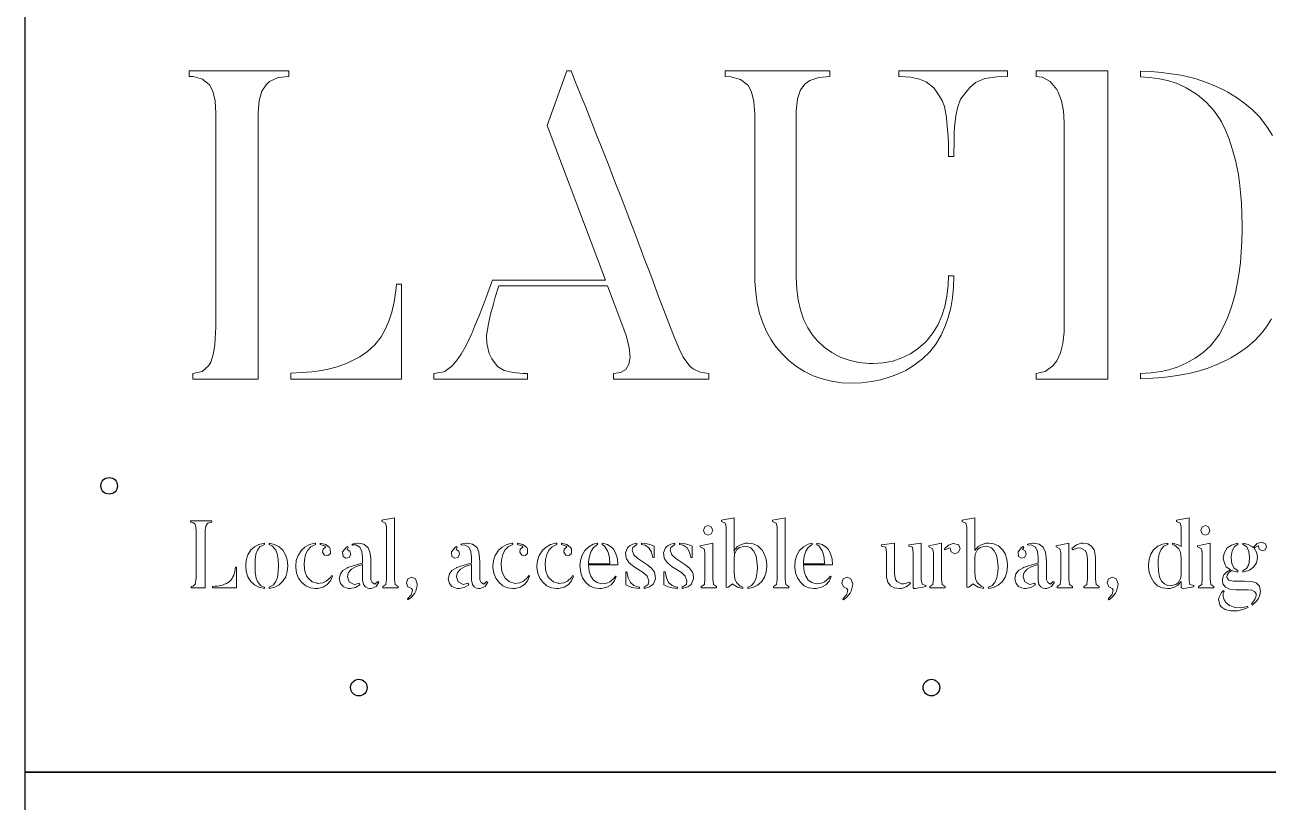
# Model space of a CAD drawing. Header units: millimetres. Extents: x 3735 to 5333, y 3252 to 4770.
# Drawn here: x 4539.8 to 4930.7, y 4275.5 to 4519.9 of the extents above; entities that cross this region are included whole.
import ezdxf

# ---------------------------------------------------------------- set-up
doc = ezdxf.new("R2010")
doc.units = ezdxf.units.MM
doc.layers.get('0').update_dxf_attribs({"color": 18, "true_color": 0x000000})
doc.layers.add('ext', color=18, linetype='Continuous', true_color=0x000000)
doc.layers.add('MASHARAB', color=6, linetype='Continuous', true_color=0xff00ff)

msp = doc.modelspace()

# ---------------------------------------------------------------- linework, layer by layer
at = {"color": 6, "lineweight": 0, "true_color": 0xff00ff}
for points in [[(4622.82, 4505.52), (4591.55, 4505.52), (4591.55, 4503.72), (4592.74, 4503.66), (4595.73, 4502.87), (4597.9, 4501.1), (4598.91, 4499.08), (4599.64, 4496.03), (4599.85, 4492.15), (4599.85, 4424.92), (4599.82, 4423.05), (4599.58, 4419.36), (4599.06, 4416.31), (4598.27, 4413.89), (4597.72, 4412.86), (4595.61, 4410.96), (4592.62, 4410.32), (4592.62, 4408.52), (4613.17, 4408.52), (4613.17, 4491.48), (4613.2, 4492.3), (4613.53, 4496.12), (4614.36, 4499.05), (4615.7, 4501.1), (4616.8, 4502.11), (4619.43, 4503.33), (4622.82, 4503.72)], [(4697.84, 4408.52), (4697.84, 4410.32), (4696.55, 4410.29), (4693.32, 4410.57), (4690.57, 4411.27), (4688.4, 4412.49), (4686.63, 4414.87), (4685.87, 4416.64), (4685.04, 4419.7), (4684.98, 4422.29), (4685.56, 4425.89), (4686.26, 4429.01), (4687.03, 4431.82), (4687.73, 4434.32), (4688.86, 4437.86), (4723.03, 4437.86), (4727.51, 4425.89), (4728.95, 4421.92), (4729.84, 4418.38), (4730.11, 4415.48), (4729.74, 4413.22), (4728.77, 4411.6), (4727.12, 4410.63), (4724.86, 4410.32), (4724.86, 4408.52), (4754.93, 4408.52), (4754.93, 4410.32), (4752.15, 4410.72), (4749.93, 4411.82), (4749.04, 4412.49), (4747.03, 4415.15), (4746.84, 4415.45), (4745.53, 4418.11), (4744.12, 4421.47), (4739.51, 4433.47), (4738.78, 4435.39), (4737.87, 4437.8), (4736.92, 4440.37), (4735.88, 4443.11), (4734.78, 4445.98), (4733.62, 4449.04), (4732.43, 4452.21), (4731.15, 4455.57), (4729.84, 4459.05), (4728.43, 4462.72), (4726.96, 4466.53), (4725.87, 4469.34), (4724.61, 4472.55), (4723.39, 4475.72), (4722.14, 4478.84), (4720.92, 4481.95), (4719.7, 4485.04), (4718.51, 4488.06), (4717.32, 4491.05), (4716.16, 4494.01), (4714.97, 4496.94), (4713.84, 4499.85), (4712.68, 4502.69), (4711.55, 4505.52), (4710.23, 4505.52), (4704.03, 4488.3), (4722.35, 4439.66), (4686.91, 4439.66), (4686.26, 4437.99), (4684.95, 4434.47), (4683.7, 4431.21), (4682.54, 4428.24), (4681.44, 4425.56), (4680.43, 4423.12), (4680.22, 4422.66), (4678.54, 4419.15), (4676.98, 4416.37), (4675.55, 4414.32), (4674.08, 4412.64), (4672, 4410.99), (4671.58, 4410.81), (4668.43, 4410.32), (4668.43, 4408.52)], [(4789.44, 4503.42), (4792.92, 4503.72), (4792.92, 4505.52), (4760.06, 4505.52), (4760.06, 4503.72), (4761.83, 4503.63), (4764.8, 4502.78), (4767.06, 4501.1), (4767.09, 4501.07), (4768.34, 4498.87), (4769.07, 4495.82), (4769.31, 4491.88), (4769.31, 4441.59), (4769.35, 4439.27), (4769.62, 4435.73), (4770.11, 4432.37), (4770.84, 4429.22), (4771.82, 4426.26), (4773.01, 4423.48), (4774.44, 4420.92), (4776.09, 4418.57), (4778.02, 4416.37), (4780.06, 4414.38), (4782.44, 4412.49), (4784.98, 4410.9), (4787.67, 4409.59), (4790.5, 4408.58), (4793.47, 4407.88), (4796.61, 4407.42), (4799.88, 4407.3), (4802.84, 4407.39), (4805.99, 4407.76), (4808.98, 4408.34), (4811.88, 4409.22), (4813.98, 4409.99), (4816.79, 4411.3), (4819.48, 4412.95), (4822.05, 4414.87), (4822.2, 4414.99), (4824.34, 4417.07), (4826.23, 4419.51), (4827.88, 4422.32), (4829.28, 4425.47), (4830.17, 4427.94), (4830.93, 4430.93), (4831.48, 4434.11), (4831.82, 4437.47), (4831.94, 4441.04), (4830.23, 4441.04), (4830.14, 4438.08), (4829.74, 4434.63), (4829.1, 4431.42), (4828.15, 4428.43), (4826.93, 4425.68), (4825.43, 4423.18), (4823.63, 4420.92), (4823.05, 4420.31), (4820.76, 4418.23), (4818.29, 4416.52), (4815.6, 4415.18), (4812.76, 4414.23), (4809.71, 4413.68), (4806.47, 4413.5), (4805.31, 4413.5), (4802.05, 4413.8), (4798.99, 4414.47), (4796.15, 4415.48), (4793.53, 4416.86), (4791.15, 4418.57), (4788.95, 4420.64), (4787.6, 4422.26), (4785.99, 4424.7), (4784.67, 4427.36), (4783.67, 4430.29), (4782.93, 4433.44), (4782.51, 4436.86), (4782.35, 4440.49), (4782.35, 4491.6), (4782.38, 4492.95), (4782.78, 4496.7), (4783.7, 4499.51), (4785.13, 4501.37), (4786.63, 4502.44)], [(4814.66, 4505.52), (4814.66, 4503.72), (4814.96, 4503.72), (4818.26, 4503.51), (4821.13, 4502.9), (4823.24, 4502.04), (4825.62, 4500.15), (4826.56, 4498.81), (4828.24, 4496.15), (4828.92, 4494.29), (4829.56, 4490.78), (4829.86, 4488), (4830.08, 4484.98), (4830.2, 4482.23), (4830.23, 4478.5), (4831.94, 4478.5), (4831.94, 4479.33), (4831.97, 4483.05), (4832.06, 4485.83), (4832.15, 4487.72), (4832.58, 4491.33), (4833.04, 4493.86), (4834.05, 4496.58), (4834.81, 4497.65), (4836.95, 4500.27), (4838.69, 4501.77), (4841.68, 4503.05), (4842.47, 4503.2), (4845.43, 4503.6), (4848.82, 4503.72), (4848.82, 4505.52)], [(4880.33, 4505.52), (4857.77, 4505.52), (4857.77, 4503.72), (4859.63, 4503.45), (4862.2, 4502.07), (4864.24, 4499.6), (4864.67, 4498.81), (4865.74, 4496.03), (4866.41, 4492.85), (4866.62, 4489.25), (4866.62, 4424.92), (4866.56, 4423.3), (4866.2, 4419.76), (4865.43, 4416.76), (4864.24, 4414.32), (4863.05, 4412.73), (4860.67, 4410.96), (4857.77, 4410.32), (4857.77, 4408.52), (4880.33, 4408.52)], [(4658.26, 4438.41), (4656.71, 4438.41), (4656.49, 4436.28), (4655.97, 4432.79), (4655.24, 4429.62), (4654.3, 4426.72), (4653.14, 4424.09), (4651.82, 4421.86), (4649.87, 4419.33), (4647.61, 4417.22), (4645.11, 4415.54), (4643.94, 4414.9), (4641.01, 4413.5), (4638.08, 4412.43), (4635.21, 4411.7), (4633.07, 4411.3), (4630.11, 4410.87), (4626.91, 4410.6), (4623.46, 4410.44), (4623.46, 4408.52), (4658.26, 4408.52)], [(4598.68, 4363.94), (4591.87, 4363.94), (4591.87, 4363.54), (4592.12, 4363.54), (4592.79, 4363.36), (4593.25, 4363), (4593.46, 4362.54), (4593.61, 4361.9), (4593.67, 4361.04), (4593.67, 4346.08), (4593.61, 4345.29), (4593.49, 4344.61), (4593.34, 4344.1), (4593.22, 4343.88), (4592.76, 4343.45), (4592.09, 4343.33), (4592.09, 4342.93), (4596.57, 4342.93), (4596.57, 4361.07), (4596.67, 4361.9), (4596.85, 4362.54), (4597.12, 4363), (4597.37, 4363.21), (4597.95, 4363.45), (4598.68, 4363.54)], [(4656.08, 4345.68), (4656.08, 4364.95), (4652.11, 4364.16), (4652.11, 4363.76), (4653.24, 4363.24), (4653.55, 4362.05), (4653.55, 4345.68), (4653.37, 4344), (4652.39, 4343.33), (4652.39, 4342.93), (4657.21, 4342.93), (4657.21, 4343.33), (4656.27, 4343.97)], [(4755.65, 4362.08), (4754.65, 4362.51), (4753.61, 4362.08), (4753.18, 4360.98), (4753.61, 4359.91), (4754.65, 4359.45), (4755.65, 4359.91), (4756.11, 4360.98)], [(4764.78, 4343.42), (4763.56, 4344.55), (4763.01, 4345.77), (4762.8, 4347.64), (4762.8, 4352.13), (4762.95, 4353.53), (4762.8, 4354.6), (4762.8, 4364.95), (4758.86, 4364.16), (4758.86, 4363.76), (4760.02, 4363.24), (4760.33, 4362.08), (4760.33, 4343.09), (4760.63, 4342.97), (4760.97, 4343.09), (4762.37, 4344.16), (4762.55, 4344), (4763.93, 4343.12), (4765.61, 4342.69), (4765.61, 4343.12)], [(4778.86, 4345.68), (4778.86, 4364.95), (4774.89, 4364.16), (4774.89, 4363.76), (4776.02, 4363.24), (4776.32, 4362.05), (4776.32, 4345.68), (4776.14, 4344), (4775.16, 4343.33), (4775.16, 4342.93), (4779.99, 4342.93), (4779.99, 4343.33), (4779.04, 4343.97)], [(4840.48, 4343.42), (4839.22, 4344.55), (4838.67, 4345.77), (4838.46, 4347.64), (4838.46, 4352.13), (4838.61, 4353.53), (4839.35, 4354.96), (4840.14, 4355.61), (4841.76, 4356), (4842.55, 4355.94), (4843.71, 4355.45), (4844.63, 4354.57), (4845.27, 4353.22), (4845.67, 4351.48), (4845.79, 4349.29), (4845.73, 4347.94), (4845.42, 4346.05), (4844.81, 4344.61), (4843.93, 4343.64), (4842.77, 4343.12), (4842.77, 4342.69), (4844.38, 4343.03), (4845.88, 4343.7), (4847.13, 4344.77), (4847.25, 4344.89), (4848.08, 4346.23), (4848.6, 4347.82), (4848.78, 4349.71), (4848.75, 4350.14), (4848.54, 4351.94), (4848.02, 4353.56), (4847.16, 4354.93), (4847.13, 4354.96), (4845.94, 4356.09), (4844.47, 4356.77), (4842.77, 4356.98), (4841.94, 4356.92), (4840.32, 4356.37), (4839.56, 4355.88), (4838.46, 4354.6), (4838.46, 4364.95), (4834.52, 4364.16), (4834.52, 4363.76), (4835.71, 4363.24), (4835.99, 4362.08), (4835.99, 4343.09), (4836.29, 4342.97), (4836.63, 4343.09), (4838.03, 4344.16), (4838.22, 4344), (4839.59, 4343.12), (4841.27, 4342.69), (4841.27, 4343.12)], [(4905.88, 4364.95), (4901.91, 4364.16), (4901.91, 4363.76), (4903.1, 4363.24), (4903.37, 4362.08), (4903.37, 4355.88), (4902.27, 4356.49), (4900.63, 4356.92), (4900.63, 4356.52), (4901.3, 4356.28), (4902.61, 4355.18), (4903.13, 4354.08), (4903.37, 4352.28), (4903.37, 4347.06), (4903.25, 4345.96), (4902.43, 4344.52), (4901.66, 4343.94), (4900.05, 4343.55), (4899.19, 4343.64), (4898.09, 4344.13), (4897.21, 4345.04), (4896.6, 4346.42), (4896.23, 4348.22), (4896.11, 4350.42), (4896.17, 4351.67), (4896.47, 4353.59), (4897.05, 4355.03), (4897.97, 4356), (4899.16, 4356.52), (4899.16, 4356.92), (4897.54, 4356.64), (4896.05, 4355.97), (4894.79, 4354.93), (4894.67, 4354.81), (4893.82, 4353.5), (4893.3, 4351.88), (4893.11, 4350.02), (4893.15, 4349.5), (4893.36, 4347.7), (4893.91, 4346.11), (4894.73, 4344.74), (4894.79, 4344.68), (4895.98, 4343.55), (4897.45, 4342.9), (4899.16, 4342.66), (4899.89, 4342.72), (4901.54, 4343.24), (4902.24, 4343.64), (4903.37, 4344.89), (4903.37, 4343.24), (4903.4, 4343.06), (4903.65, 4342.78), (4904.17, 4342.69), (4907.34, 4343.24), (4907.34, 4343.64), (4906.15, 4343.91), (4905.88, 4345.26)], [(4910.98, 4362.51), (4909.94, 4362.08), (4909.51, 4360.98), (4909.94, 4359.91), (4910.98, 4359.45), (4911.98, 4359.91), (4912.41, 4360.98), (4911.98, 4362.08)], [(4615.14, 4356.92), (4613.43, 4356.58), (4611.99, 4355.85), (4610.83, 4354.72), (4610.8, 4354.69), (4609.95, 4353.26), (4609.43, 4351.64), (4609.28, 4349.84), (4609.28, 4349.8), (4609.46, 4348), (4609.98, 4346.39), (4610.83, 4344.98), (4611.99, 4343.82), (4613.43, 4343.09), (4615.14, 4342.69), (4615.14, 4343.12), (4614.01, 4343.58), (4612.94, 4344.92), (4612.57, 4345.99), (4612.3, 4347.7), (4612.21, 4349.84), (4612.27, 4351.7), (4612.51, 4353.47), (4612.94, 4354.75), (4613.73, 4355.82), (4615.14, 4356.55)], [(4616.64, 4356.92), (4616.64, 4356.55), (4617.73, 4356.06), (4618.8, 4354.75), (4619.2, 4353.65), (4619.47, 4351.97), (4619.57, 4349.84), (4619.51, 4347.94), (4619.23, 4346.2), (4618.8, 4344.92), (4618.04, 4343.82), (4616.64, 4343.12), (4616.64, 4342.69), (4616.7, 4342.72), (4618.41, 4343.09), (4619.84, 4343.85), (4621, 4344.98), (4621.86, 4346.39), (4622.34, 4348), (4622.53, 4349.84), (4622.53, 4349.87), (4622.34, 4351.7), (4621.83, 4353.32), (4621, 4354.72), (4620.97, 4354.75), (4619.81, 4355.85), (4618.35, 4356.58)], [(4636.54, 4346.6), (4636.24, 4346.75), (4635.9, 4346.14), (4634.59, 4344.98), (4633.52, 4344.49), (4631.84, 4344.31), (4631.75, 4344.34), (4630.19, 4344.83), (4628.91, 4345.96), (4628.39, 4346.66), (4627.84, 4348.19), (4627.66, 4350.14), (4627.75, 4351.73), (4628.12, 4353.44), (4628.76, 4354.72), (4629.8, 4355.82), (4631.23, 4356.52), (4631.23, 4356.92), (4630.99, 4356.92), (4629.31, 4356.49), (4627.87, 4355.73), (4626.68, 4354.6), (4626.68, 4354.57), (4625.73, 4353.13), (4625.18, 4351.55), (4625, 4349.8), (4625, 4349.29), (4625.28, 4347.55), (4625.89, 4345.99), (4626.86, 4344.68), (4628.15, 4343.58), (4629.61, 4342.9), (4631.23, 4342.66), (4631.93, 4342.69), (4633.61, 4343.09), (4634.89, 4343.91), (4635.9, 4345.1)], [(4634.47, 4356.49), (4632.73, 4356.92), (4632.73, 4356.55), (4634.25, 4355.97), (4634.41, 4355.7), (4633.61, 4355.09), (4633.46, 4354.08), (4634.07, 4353.19), (4635.11, 4353.07), (4635.9, 4353.71), (4635.87, 4355.18), (4635.66, 4355.55)], [(4644.91, 4344.37), (4643.54, 4344), (4643.2, 4344.03), (4641.83, 4344.77), (4641.28, 4346.35), (4641.28, 4346.54), (4641.64, 4347.76), (4642.56, 4348.8), (4644.02, 4349.62), (4646.04, 4350.29), (4646.04, 4345.29), (4646.31, 4344), (4646.89, 4343.21), (4647.66, 4342.81), (4648.24, 4342.69), (4648.48, 4342.66), (4648.76, 4342.69), (4650.25, 4343.3), (4651.17, 4344.71), (4650.77, 4344.86), (4649.92, 4344.06), (4649.03, 4344.61), (4648.66, 4345.44), (4648.63, 4345.96), (4648.63, 4351.03), (4648.57, 4352.31), (4648.3, 4354.08), (4647.78, 4355.48), (4647.6, 4355.73), (4646.41, 4356.67), (4644.66, 4356.98), (4644.42, 4356.98), (4643.63, 4356.89), (4642.65, 4356.67), (4643.87, 4356.46), (4645.18, 4355.67), (4645.83, 4354.32), (4646.04, 4352.43), (4646.04, 4350.69), (4644.79, 4350.35), (4643.38, 4349.96), (4643.05, 4349.87), (4641.4, 4349.26), (4641.31, 4349.22), (4639.84, 4348.4), (4639.08, 4347.3), (4638.71, 4345.74), (4639.11, 4344.25), (4639.87, 4343.33), (4640.88, 4342.87), (4641.64, 4342.69), (4642.01, 4342.66), (4642.13, 4342.69), (4643.75, 4343), (4645.18, 4343.88)], [(4641.52, 4355.61), (4641.34, 4355.94), (4640.82, 4355.55), (4639.75, 4354.2), (4639.9, 4352.77), (4640.79, 4352.22), (4641.76, 4352.46), (4642.28, 4353.38), (4642.01, 4354.42), (4641.15, 4354.93)], [(4643.87, 4356.46), (4642.65, 4356.67), (4642.8, 4356.34)], [(4679.14, 4344.37), (4677.79, 4344), (4677.46, 4344.03), (4676.05, 4344.77), (4675.5, 4346.35), (4675.53, 4346.54), (4675.9, 4347.76), (4676.79, 4348.8), (4678.28, 4349.62), (4680.3, 4350.29), (4680.3, 4345.29), (4680.54, 4344), (4681.15, 4343.21), (4681.88, 4342.81), (4682.47, 4342.69), (4682.74, 4342.66), (4683.01, 4342.69), (4684.51, 4343.3), (4685.4, 4344.71), (4685.03, 4344.86), (4684.17, 4344.06), (4683.29, 4344.61), (4682.89, 4345.44), (4682.86, 4345.96), (4682.86, 4351.03), (4682.83, 4352.31), (4682.56, 4354.08), (4682.01, 4355.48), (4681.82, 4355.73), (4680.63, 4356.67), (4678.89, 4356.98), (4678.65, 4356.98), (4677.89, 4356.89), (4676.91, 4356.67), (4677.03, 4356.34), (4678.1, 4356.46), (4679.41, 4355.67), (4680.05, 4354.32), (4680.3, 4352.43), (4680.3, 4350.69), (4679.01, 4350.35), (4677.61, 4349.96), (4677.27, 4349.87), (4675.63, 4349.26), (4675.53, 4349.22), (4674.07, 4348.4), (4673.31, 4347.3), (4672.97, 4345.74), (4673.34, 4344.25), (4674.1, 4343.33), (4675.11, 4342.87), (4675.9, 4342.69), (4676.24, 4342.66), (4676.39, 4342.69), (4678.01, 4343), (4679.41, 4343.88)], [(4675.56, 4355.94), (4675.08, 4355.55), (4674.01, 4354.2), (4674.13, 4352.77), (4675.01, 4352.22), (4675.99, 4352.46), (4676.51, 4353.38), (4676.27, 4354.42), (4675.41, 4354.93), (4675.75, 4355.61)], [(4698.53, 4346.6), (4698.25, 4346.75), (4697.88, 4346.14), (4696.57, 4344.98), (4695.5, 4344.49), (4693.85, 4344.31), (4693.73, 4344.34), (4692.21, 4344.83), (4690.89, 4345.96), (4690.4, 4346.66), (4689.82, 4348.19), (4689.64, 4350.14), (4689.73, 4351.73), (4690.1, 4353.44), (4690.74, 4354.72), (4691.81, 4355.82), (4693.21, 4356.52), (4693.21, 4356.92), (4692.97, 4356.92), (4691.32, 4356.49), (4689.88, 4355.73), (4688.66, 4354.6), (4688.66, 4354.57), (4687.72, 4353.13), (4687.17, 4351.55), (4686.98, 4349.8), (4686.98, 4349.29), (4687.26, 4347.55), (4687.87, 4345.99), (4688.85, 4344.68), (4690.13, 4343.58), (4691.59, 4342.9), (4693.21, 4342.66), (4693.95, 4342.69), (4695.59, 4343.09), (4696.88, 4343.91), (4697.88, 4345.1)], [(4696.45, 4356.49), (4694.71, 4356.92), (4694.71, 4356.55), (4696.27, 4355.97), (4696.39, 4355.7), (4695.59, 4355.09), (4695.44, 4354.08), (4696.05, 4353.19), (4697.09, 4353.07), (4697.88, 4353.71), (4697.85, 4355.18), (4697.64, 4355.55)], [(4712.36, 4346.6), (4712.05, 4346.75), (4711.72, 4346.14), (4710.4, 4344.98), (4709.33, 4344.49), (4707.66, 4344.31), (4707.56, 4344.34), (4706.01, 4344.83), (4704.69, 4345.96), (4704.2, 4346.66), (4703.66, 4348.19), (4703.47, 4350.14), (4703.56, 4351.73), (4703.9, 4353.44), (4704.57, 4354.72), (4705.61, 4355.82), (4707.04, 4356.52), (4707.04, 4356.92), (4706.8, 4356.92), (4705.12, 4356.49), (4703.69, 4355.73), (4702.49, 4354.6), (4702.46, 4354.57), (4701.55, 4353.13), (4701, 4351.55), (4700.79, 4349.8), (4700.82, 4349.29), (4701.09, 4347.55), (4701.7, 4345.99), (4702.68, 4344.68), (4703.93, 4343.58), (4705.43, 4342.9), (4707.04, 4342.66), (4707.75, 4342.69), (4709.43, 4343.09), (4710.71, 4343.91), (4711.72, 4345.1)], [(4710.25, 4356.49), (4708.51, 4356.92), (4708.51, 4356.55), (4710.07, 4355.97), (4710.22, 4355.7), (4709.43, 4355.09), (4709.27, 4354.08), (4709.88, 4353.19), (4710.92, 4353.07), (4711.72, 4353.71), (4711.69, 4355.18), (4711.44, 4355.55)], [(4725.79, 4346.48), (4725.49, 4346.6), (4725.12, 4345.93), (4723.78, 4344.8), (4722.8, 4344.37), (4721.15, 4344.22), (4719.78, 4344.58), (4718.65, 4345.35), (4717.82, 4346.54), (4717.3, 4348.09), (4717.09, 4350.11), (4726.25, 4350.11), (4726.13, 4352), (4725.67, 4353.65), (4724.97, 4354.96), (4724.36, 4355.64), (4722.98, 4356.49), (4721.3, 4356.92), (4721.3, 4356.55), (4722.04, 4356.06), (4723.07, 4354.54), (4723.26, 4354.05), (4723.65, 4352.43), (4723.78, 4350.48), (4717.09, 4350.48), (4717.09, 4351.12), (4717.33, 4352.92), (4717.88, 4354.45), (4718.62, 4355.64), (4719.84, 4356.55), (4719.84, 4356.92), (4718.56, 4356.61), (4717.12, 4355.85), (4715.9, 4354.66), (4715.87, 4354.6), (4715.04, 4353.19), (4714.56, 4351.55), (4714.37, 4349.71), (4714.4, 4349.41), (4714.62, 4347.67), (4715.2, 4346.08), (4716.14, 4344.71), (4717.36, 4343.58), (4718.83, 4342.9), (4720.51, 4342.66), (4721.15, 4342.69), (4722.83, 4343.09), (4724.14, 4343.88), (4725.15, 4345.01)], [(4732.23, 4356.52), (4732.23, 4356.92), (4731.01, 4356.67), (4730.16, 4356.25), (4729.58, 4355.79), (4729.27, 4355.45), (4729.18, 4355.3), (4728.66, 4353.96), (4728.85, 4352.37), (4728.97, 4352.03), (4729.88, 4350.78), (4731.38, 4349.53), (4734.28, 4347.73), (4735.47, 4346.6), (4736.02, 4345.13), (4735.84, 4344), (4734.55, 4343.12), (4734.55, 4342.69), (4734.65, 4342.72), (4736.23, 4343.21), (4737.18, 4343.82), (4737.49, 4344.13), (4738.13, 4345.71), (4737.94, 4347.36), (4737.76, 4347.79), (4736.84, 4349.1), (4735.41, 4350.29), (4732.51, 4352.16), (4731.29, 4353.29), (4730.8, 4354.72), (4730.95, 4355.64)], [(4735.44, 4356.77), (4733.73, 4356.92), (4733.73, 4356.55), (4734.83, 4356.28), (4736.05, 4355.45), (4736.88, 4354.17), (4737.27, 4352.4), (4737.64, 4352.4), (4737.64, 4356.03), (4737.27, 4356.25), (4735.93, 4356.67)], [(4744.2, 4356.52), (4744.2, 4356.92), (4742.98, 4356.67), (4742.13, 4356.25), (4741.55, 4355.79), (4741.24, 4355.45), (4741.15, 4355.3), (4740.66, 4353.96), (4740.81, 4352.37), (4740.97, 4352.03), (4741.85, 4350.78), (4743.38, 4349.53), (4746.28, 4347.73), (4747.44, 4346.6), (4747.99, 4345.13), (4747.81, 4344), (4746.52, 4343.12), (4746.52, 4342.69), (4746.62, 4342.72), (4748.23, 4343.21), (4749.18, 4343.82), (4749.46, 4344.13), (4750.1, 4345.71), (4749.91, 4347.36), (4749.73, 4347.79), (4748.81, 4349.1), (4747.38, 4350.29), (4744.48, 4352.16), (4743.26, 4353.29), (4742.77, 4354.72), (4742.92, 4355.64)], [(4747.44, 4356.77), (4745.7, 4356.92), (4745.7, 4356.55), (4746.8, 4356.28), (4748.02, 4355.45), (4748.84, 4354.17), (4749.27, 4352.4), (4749.64, 4352.4), (4749.64, 4356.03), (4749.27, 4356.25), (4747.9, 4356.67)], [(4756.14, 4345.71), (4756.14, 4356.98), (4752.2, 4356.13), (4752.2, 4355.76), (4753.39, 4355.18), (4753.67, 4353.99), (4753.67, 4345.71), (4753.49, 4344), (4752.51, 4343.33), (4752.51, 4342.93), (4757.33, 4342.93), (4757.33, 4343.33), (4756.39, 4343.97), (4756.39, 4344)], [(4771.47, 4354.96), (4770.25, 4356.09), (4768.81, 4356.77), (4767.1, 4356.98), (4766.28, 4356.92), (4764.66, 4356.37), (4763.87, 4355.88), (4762.8, 4354.6), (4762.95, 4353.53), (4763.68, 4354.96), (4764.48, 4355.61), (4766.1, 4356), (4766.89, 4355.94), (4768.05, 4355.45), (4768.97, 4354.57), (4769.61, 4353.22), (4769.97, 4351.48), (4770.13, 4349.29), (4770.07, 4347.94), (4769.76, 4346.05), (4769.15, 4344.61), (4768.26, 4343.64), (4767.1, 4343.12), (4767.1, 4342.69), (4768.72, 4343.03), (4770.22, 4343.7), (4771.47, 4344.77), (4771.56, 4344.89), (4772.42, 4346.23), (4772.94, 4347.82), (4773.09, 4349.71), (4773.09, 4350.14), (4772.87, 4351.94), (4772.32, 4353.56), (4771.5, 4354.93)], [(4793.3, 4346.48), (4793, 4346.6), (4792.63, 4345.93), (4791.29, 4344.8), (4790.31, 4344.37), (4788.66, 4344.22), (4787.29, 4344.58), (4786.16, 4345.35), (4785.33, 4346.54), (4784.81, 4348.09), (4784.6, 4350.11), (4793.76, 4350.11), (4784.6, 4350.48), (4784.6, 4351.12), (4784.84, 4352.92), (4785.39, 4354.45), (4786.13, 4355.64), (4787.35, 4356.55), (4787.35, 4356.92), (4786.06, 4356.61), (4784.63, 4355.85), (4783.41, 4354.66), (4783.35, 4354.6), (4782.55, 4353.19), (4782.06, 4351.55), (4781.88, 4349.71), (4781.91, 4349.41), (4782.13, 4347.67), (4782.71, 4346.08), (4783.65, 4344.71), (4784.87, 4343.58), (4786.34, 4342.9), (4788.02, 4342.66), (4788.66, 4342.69), (4790.31, 4343.09), (4791.65, 4343.88), (4792.66, 4345.01)], [(4790.49, 4356.49), (4788.81, 4356.92), (4788.81, 4356.55), (4789.55, 4356.06), (4790.55, 4354.54), (4790.77, 4354.05), (4791.16, 4352.43), (4791.29, 4350.48), (4784.6, 4350.48), (4793.76, 4350.11), (4793.61, 4352), (4793.18, 4353.65), (4792.48, 4354.96), (4791.87, 4355.64)], [(4818.25, 4344.31), (4818, 4344.74), (4817.79, 4344.58), (4816.17, 4344.16), (4815.44, 4344.22), (4814, 4344.95), (4813.58, 4345.53), (4813.21, 4347.27), (4813.21, 4356.98), (4809.12, 4356.46), (4809.12, 4356.06), (4810.52, 4355.67), (4810.55, 4355.67), (4810.74, 4353.9), (4810.74, 4347.18), (4810.77, 4346.29), (4811.16, 4344.71), (4811.99, 4343.58), (4813.18, 4342.9), (4814.83, 4342.66), (4815.41, 4342.72), (4816.93, 4343.21)], [(4821.64, 4345.44), (4821.64, 4356.98), (4817.76, 4356.46), (4817.76, 4356.06), (4818.95, 4355.7), (4819.13, 4353.96), (4819.13, 4343.15), (4819.16, 4343), (4819.35, 4342.75), (4819.83, 4342.69), (4823.1, 4343.3), (4823.1, 4343.67), (4821.94, 4344.1)], [(4827.99, 4345.71), (4827.99, 4356.98), (4824.05, 4356.13), (4824.05, 4355.76), (4825.18, 4355.18), (4825.48, 4353.99), (4825.48, 4345.71), (4825.3, 4344), (4824.32, 4343.33), (4824.32, 4342.93), (4829.18, 4342.93), (4829.18, 4343.33), (4828.23, 4343.97), (4828.23, 4344)], [(4829.18, 4354.84), (4830.58, 4355.51), (4830.73, 4355.36), (4831.04, 4354.2), (4832.17, 4353.65), (4833.3, 4354.02), (4833.85, 4355.15), (4833.48, 4356.34), (4833.39, 4356.46), (4831.83, 4356.89), (4831.74, 4356.89), (4830.22, 4356.31), (4828.93, 4355.18)], [(4857.27, 4344.37), (4855.92, 4344), (4855.59, 4344.03), (4854.18, 4344.77), (4853.67, 4346.35), (4853.67, 4346.54), (4854.03, 4347.76), (4854.95, 4348.8), (4856.41, 4349.62), (4858.43, 4350.29), (4858.43, 4345.29), (4858.67, 4344), (4859.28, 4343.21), (4860.02, 4342.81), (4860.6, 4342.69), (4860.87, 4342.66), (4861.15, 4342.69), (4862.64, 4343.3), (4863.53, 4344.71), (4863.16, 4344.86), (4862.31, 4344.06), (4861.42, 4344.61), (4861.02, 4345.44), (4860.99, 4345.96), (4860.99, 4351.03), (4860.96, 4352.31), (4860.69, 4354.08), (4860.14, 4355.48), (4859.96, 4355.73), (4858.76, 4356.67), (4857.05, 4356.98), (4856.78, 4356.98), (4856.02, 4356.89), (4855.04, 4356.67), (4855.16, 4356.34), (4856.23, 4356.46), (4857.57, 4355.67), (4858.21, 4354.32), (4858.43, 4352.43), (4858.43, 4350.69), (4857.15, 4350.35), (4855.74, 4349.96), (4855.41, 4349.87), (4853.76, 4349.26), (4853.67, 4349.22), (4852.23, 4348.4), (4851.44, 4347.3), (4851.1, 4345.74), (4851.47, 4344.25), (4852.23, 4343.33), (4853.24, 4342.87), (4854.03, 4342.69), (4854.37, 4342.66), (4854.52, 4342.69), (4856.14, 4343), (4857.57, 4343.88)], [(4853.88, 4355.61), (4853.7, 4355.94), (4853.21, 4355.55), (4852.14, 4354.2), (4852.26, 4352.77), (4853.18, 4352.22), (4854.15, 4352.46), (4854.64, 4353.38), (4854.4, 4354.42), (4853.54, 4354.93)], [(4868.05, 4345.68), (4868.05, 4356.98), (4864.11, 4356.13), (4864.11, 4355.76), (4865.27, 4355.18), (4865.54, 4354.02), (4865.54, 4345.68), (4865.36, 4344), (4864.38, 4343.33), (4864.38, 4342.93), (4869.21, 4342.93), (4869.21, 4343.33), (4868.26, 4343.97)], [(4871.92, 4356.95), (4870.43, 4356.43), (4869.02, 4355.33), (4869.36, 4354.9), (4869.42, 4354.93), (4870.98, 4355.48), (4871.8, 4355.42), (4873.15, 4354.6), (4873.6, 4353.9), (4873.94, 4352.13), (4873.94, 4345.71), (4873.76, 4344), (4872.78, 4343.3), (4872.78, 4342.93), (4877.6, 4342.93), (4877.6, 4343.3), (4876.66, 4343.97), (4876.66, 4344), (4876.44, 4345.71), (4876.44, 4352.22), (4876.38, 4353.29), (4875.99, 4354.9), (4875.19, 4356.06), (4874.03, 4356.77), (4872.47, 4356.98)], [(4912.47, 4356.98), (4908.53, 4356.13), (4908.53, 4355.76), (4909.72, 4355.18), (4910, 4353.99), (4910, 4345.71), (4909.82, 4344), (4908.84, 4343.33), (4908.84, 4342.93), (4913.66, 4342.93), (4913.66, 4343.33), (4912.72, 4343.97), (4912.72, 4344), (4912.47, 4345.71)], [(4921.24, 4356.55), (4921.24, 4356.92), (4920.81, 4356.89), (4919.19, 4356.37), (4917.88, 4355.45), (4916.96, 4354.05), (4916.63, 4352.43), (4916.66, 4351.73), (4917.24, 4350.11), (4917.57, 4349.56), (4918.88, 4348.52), (4917.63, 4347.85), (4916.84, 4347.03), (4916.47, 4346.14), (4916.32, 4345.47), (4916.32, 4345.19), (4916.5, 4344.16), (4917.27, 4343.15), (4918.61, 4342.51), (4920.59, 4342.32), (4924.41, 4342.32), (4925.6, 4342.17), (4926.4, 4341.81), (4926.76, 4341.32), (4926.95, 4340.98), (4926.98, 4340.8), (4926.98, 4340.37), (4926.58, 4339.24), (4925.51, 4337.9), (4925.72, 4337.5), (4926.95, 4338.57), (4927.68, 4339.58), (4928.04, 4340.43), (4928.23, 4341.01), (4928.26, 4341.26), (4928.29, 4341.81), (4927.98, 4343.45), (4926.95, 4344.49), (4926.76, 4344.58), (4925.39, 4344.92), (4923.31, 4345.04), (4919.86, 4345.04), (4918.37, 4345.35), (4917.75, 4346.11), (4917.88, 4347.03), (4918.46, 4347.85), (4919.28, 4348.31), (4919.53, 4348.22), (4921.24, 4347.88), (4921.24, 4348.28), (4921.14, 4348.31), (4920.01, 4349.07), (4919.34, 4350.45), (4919.13, 4352.43), (4919.13, 4352.61), (4919.37, 4354.57), (4920.11, 4355.88)], [(4926.3, 4355.36), (4926.52, 4355.58), (4927.59, 4356.09), (4927.68, 4356), (4927.92, 4355.03), (4928.81, 4354.54), (4929.75, 4354.84), (4930.24, 4355.76), (4929.94, 4356.77), (4928.62, 4357.25), (4927.22, 4356.8), (4926.03, 4355.58), (4925.85, 4355.76), (4924.47, 4356.55), (4922.73, 4356.92), (4922.73, 4356.52), (4922.82, 4356.49), (4923.98, 4355.76), (4924.66, 4354.38), (4924.9, 4352.43), (4924.9, 4352.19), (4924.62, 4350.26), (4923.89, 4348.95), (4922.73, 4348.28), (4922.73, 4347.88), (4923.22, 4347.94), (4924.84, 4348.46), (4926.12, 4349.41), (4927.07, 4350.78), (4927.4, 4352.43), (4927.16, 4353.96)], [(4606.41, 4349.41), (4606.07, 4349.41), (4606.01, 4348.95), (4605.89, 4348.19), (4605.73, 4347.51), (4605.52, 4346.87), (4605.28, 4346.32), (4605, 4345.84), (4604.57, 4345.29), (4604.09, 4344.83), (4603.54, 4344.46), (4603.29, 4344.31), (4602.65, 4344.03), (4602.01, 4343.79), (4601.37, 4343.64), (4600.91, 4343.55), (4600.27, 4343.45), (4599.57, 4343.39), (4598.8, 4343.36), (4598.8, 4342.93), (4606.41, 4342.93)], [(4729.55, 4346.05), (4729.15, 4347.91), (4728.81, 4347.91), (4728.81, 4343.88), (4729.21, 4343.61), (4730.71, 4343.06), (4731.32, 4342.9), (4733.06, 4342.69), (4733.06, 4343.09), (4732.72, 4343.15), (4731.32, 4343.67), (4730.28, 4344.61)], [(4741.52, 4346.05), (4741.12, 4347.91), (4740.78, 4347.91), (4740.78, 4343.88), (4741.18, 4343.61), (4742.68, 4343.06), (4743.32, 4342.9), (4745.03, 4342.69), (4745.03, 4343.09), (4744.69, 4343.15), (4743.32, 4343.67), (4742.25, 4344.61)], [(4661.46, 4346.23), (4660.27, 4345.71), (4659.81, 4344.49), (4660.3, 4343.24), (4661.43, 4342.72), (4661.73, 4342.2), (4661.43, 4340.89), (4661.31, 4340.68), (4660.11, 4339.42), (4660.3, 4339.18), (4661.27, 4339.88), (4662.4, 4341.26), (4662.74, 4341.9), (4663.2, 4343.58), (4663.23, 4344.16), (4662.65, 4345.71)], [(4798.34, 4346.23), (4797.15, 4345.71), (4796.69, 4344.49), (4797.18, 4343.24), (4798.31, 4342.72), (4798.61, 4342.2), (4798.31, 4340.89), (4798.19, 4340.68), (4797, 4339.42), (4797.18, 4339.18), (4798.16, 4339.88), (4799.29, 4341.26), (4799.62, 4341.9), (4800.08, 4343.58), (4800.11, 4344.16), (4799.53, 4345.71)], [(4881.79, 4346.23), (4880.57, 4345.71), (4880.11, 4344.49), (4880.6, 4343.24), (4881.73, 4342.72), (4882.03, 4342.2), (4881.73, 4340.89), (4881.6, 4340.68), (4880.41, 4339.42), (4880.6, 4339.18), (4881.57, 4339.88), (4882.7, 4341.26), (4883.04, 4341.9), (4883.5, 4343.58), (4883.53, 4344.16), (4882.95, 4345.71)], [(4916.08, 4341.47), (4915.31, 4340), (4915.16, 4339.3), (4915.5, 4337.56), (4915.92, 4336.95), (4917.17, 4336.1), (4919.01, 4335.67), (4919.53, 4335.64), (4921.11, 4335.7), (4922.76, 4336.1), (4924.44, 4336.77), (4924.23, 4337.13), (4923.68, 4336.92), (4922.03, 4336.61), (4920.35, 4336.74), (4920.32, 4336.74), (4918.61, 4337.32), (4917.42, 4338.29), (4917.33, 4338.39), (4917.17, 4338.69), (4916.9, 4339.12), (4916.72, 4339.73), (4916.56, 4340.37), (4916.63, 4341.1), (4916.9, 4341.81), (4916.66, 4342.08)]]:
    msp.add_lwpolyline(points, close=True, dxfattribs=at)
msp.add_lwpolyline([(4932.06, 4485.19), (4930.44, 4487.78), (4928.73, 4490.07), (4927.97, 4490.96), (4925.8, 4493.19), (4923.42, 4495.24), (4920.82, 4497.1), (4918.04, 4498.78), (4916.85, 4499.39), (4913.92, 4500.76), (4910.99, 4501.95), (4908.06, 4502.93), (4905.13, 4503.72), (4903.23, 4504.09), (4900.24, 4504.58), (4897.16, 4504.94), (4893.95, 4505.22), (4890.62, 4505.37), (4890.62, 4503.6), (4893.43, 4503.36), (4896.55, 4502.93), (4899.45, 4502.35), (4902.1, 4501.49), (4904.94, 4500.15), (4907.87, 4498.35), (4909, 4497.56), (4911.39, 4495.51), (4913.52, 4493.16), (4915.39, 4490.5), (4916.03, 4489.43), (4917.28, 4486.87), (4918.47, 4483.94), (4919.54, 4480.64), (4920.55, 4477.01), (4920.7, 4476.33), (4921.25, 4473.43), (4921.71, 4470.41), (4922.07, 4467.21), (4922.32, 4463.88), (4922.47, 4460.4), (4922.53, 4456.73), (4922.5, 4455.54), (4922.44, 4451.94), (4922.26, 4448.49), (4921.98, 4445.16), (4921.58, 4442.02), (4921.13, 4439.05), (4920.55, 4436.21), (4920.09, 4434.44), (4919.05, 4430.93), (4917.92, 4427.82), (4916.7, 4425.07), (4915.39, 4422.72), (4914.62, 4421.56), (4912.61, 4419.05), (4910.32, 4416.92), (4907.75, 4415.15), (4904.97, 4413.53), (4902.1, 4412.25), (4899.45, 4411.42), (4897.07, 4410.93), (4893.98, 4410.51), (4890.62, 4410.32), (4890.62, 4408.67), (4892.82, 4408.76), (4896.12, 4408.98), (4899.26, 4409.28), (4902.26, 4409.68), (4905.13, 4410.17), (4906.23, 4410.41), (4909.16, 4411.15), (4912.12, 4412.12), (4915.08, 4413.31), (4918.04, 4414.72), (4918.96, 4415.21), (4921.71, 4416.86), (4924.27, 4418.72), (4926.59, 4420.83), (4928.73, 4423.12), (4930.19, 4425.01), (4931.78, 4427.51)], dxfattribs=at)
at = {"layer": 'ext'}
msp.add_lwpolyline([(4539.85, 4769.98), (4539.85, 3799.98), (5289.85, 3799.98), (5289.85, 4769.98)], close=True, dxfattribs=at)
at = {"layer": 'MASHARAB'}
for p, q in [((5289.85, 4284.98), (4539.85, 4284.98)), ((4539.85, 4284.98), (5289.85, 4284.98))]:
    msp.add_line(p, q, dxfattribs=at)
for centre in [(4566.35, 4374.98), (4644.85, 4311.55), (4824.85, 4311.55)]:
    msp.add_circle(centre, 2.6, dxfattribs=at)

doc.saveas('drawing.dxf')
